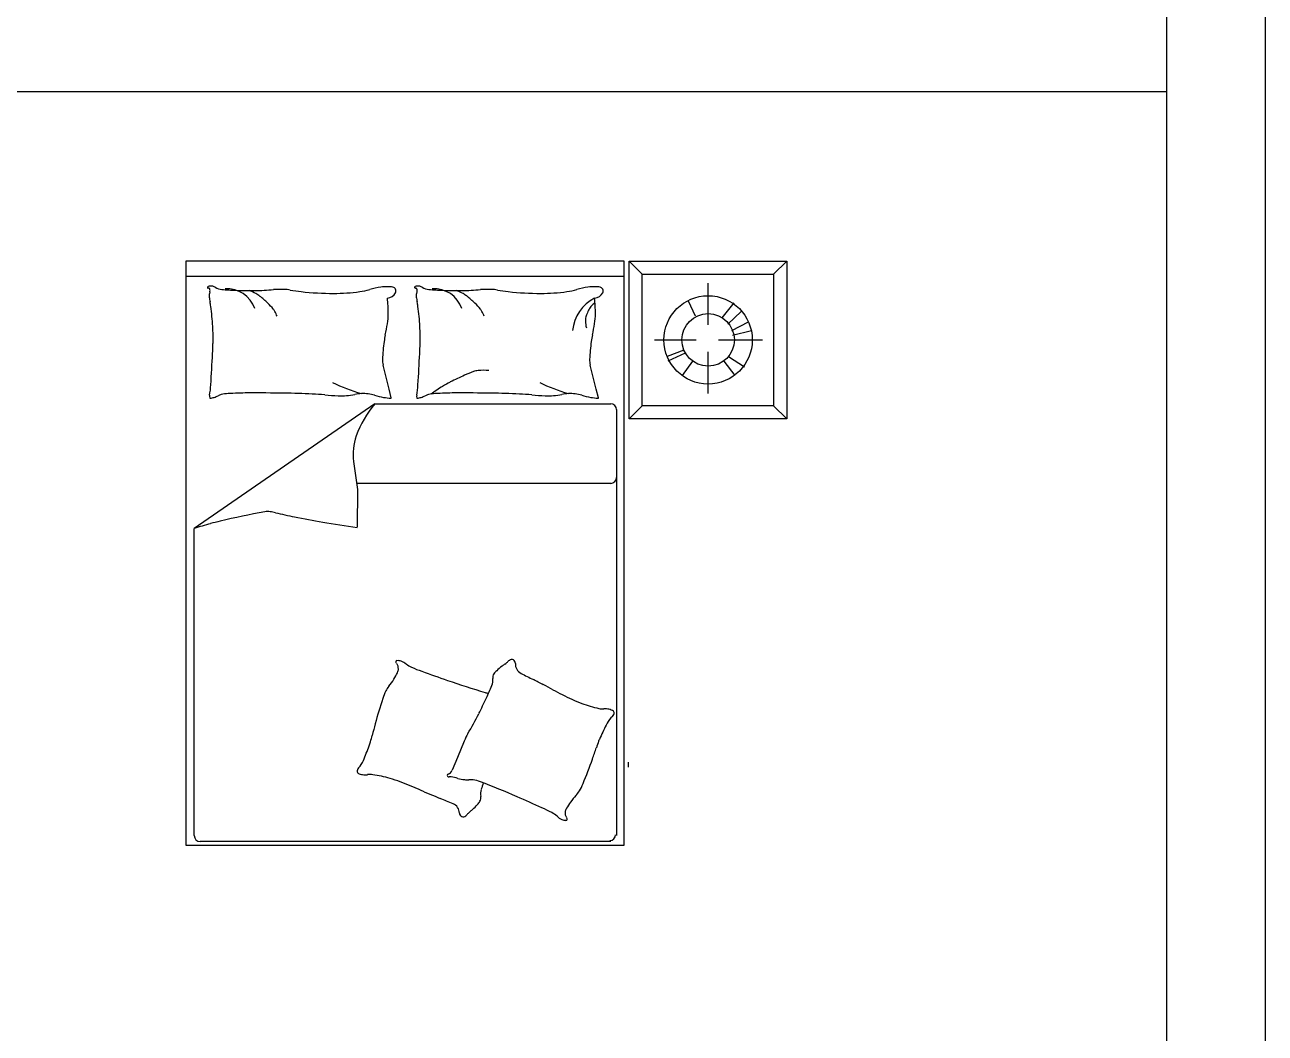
# Model space of a CAD drawing. Header units: inches. Extents: x 10.6 to 53.1, y 14.5 to 39.3.
# Drawn here: x 27.366 to 31.613, y 19.996 to 23.451 of the extents above; entities that cross this region are included whole.
import ezdxf

# ---------------------------------------------------------------- set-up
doc = ezdxf.new("R2010")
doc.units = ezdxf.units.IN
doc.header["$MEASUREMENT"] = 0
for name, color, linetype in [('02', 2, 'Continuous'), ('1', 1, 'Continuous'), ('kadrbm', 4, 'Continuous')]:
    doc.layers.add(name, color=color, linetype=linetype)

# ---------------------------------------------------------------- blocks, each defined once
blk = doc.blocks.new('kadrbm')
at = {"layer": 'kadrbm', "color": 4}
blk.add_lwpolyline([(0, 0), (0, 24.7972), (21, 24.7972), (21, 0), (0, 0)], close=True, dxfattribs=at)
blk.add_lwpolyline([(20.6631, 0.3257), (20.6631, 24.4603), (0.3369, 24.4603), (0.3369, 0.3257), (20.6631, 0.3257)], dxfattribs=at)

msp = doc.modelspace()

# ---------------------------------------------------------------- linework, layer by layer
at = {"layer": '02'}
for p, q in [((29.4176, 22.641), (27.9176, 22.641)), ((27.9176, 22.641), (27.9176, 20.641)), ((29.4176, 20.641), (29.4176, 22.641)), ((29.4348, 22.641), (29.9748, 22.641)), ((29.4798, 22.596), (29.4348, 22.641)), ((29.4348, 22.101), (29.4348, 22.641)), ((29.9298, 22.596), (29.9748, 22.641)), ((29.9748, 22.641), (29.9748, 22.101)), ((29.4798, 22.596), (29.9298, 22.596)), ((29.4798, 22.146), (29.4798, 22.596)), ((29.9298, 22.596), (29.9298, 22.146)), ((29.4176, 22.5886), (27.9176, 22.5886)), ((29.7055, 22.4226), (29.7055, 22.5657)), ((29.6623, 22.4523), (29.638, 22.5036)), ((29.7541, 22.4469), (29.7946, 22.4982)), ((29.773, 22.4253), (29.8189, 22.4685)), ((29.7865, 22.4037), (29.8432, 22.4334)), ((29.7892, 22.3875), (29.854, 22.4037)), ((29.5219, 22.3713), (29.665, 22.3713)), ((29.7406, 22.3713), (29.8918, 22.3713)), ((29.6218, 22.3362), (29.5651, 22.3146)), ((29.6272, 22.3254), (29.5678, 22.2984)), ((29.6515, 22.2984), (29.6164, 22.2498)), ((29.7055, 22.1877), (29.7055, 22.3308)), ((29.7595, 22.2984), (29.7973, 22.2498)), ((29.7757, 22.3146), (29.8297, 22.2795)), ((28.613, 22.2027), (28.5923, 22.2853)), ((29.3222, 22.2027), (29.3016, 22.2853)), ((28.6205, 22.1727), (28.613, 22.2027)), ((29.3297, 22.1727), (29.3222, 22.2027)), ((28.5641, 22.1525), (27.946, 21.7251)), ((28.5641, 22.1525), (29.3718, 22.1525)), ((29.3918, 22.1325), (29.3918, 20.6732)), ((29.4798, 22.146), (29.4348, 22.101)), ((29.9298, 22.146), (29.4798, 22.146)), ((29.9298, 22.146), (29.9748, 22.101)), ((29.9748, 22.101), (29.4348, 22.101)), ((28.4916, 21.9548), (28.5052, 21.8594)), ((29.3718, 21.8799), (28.5023, 21.8799)), ((28.5052, 21.8594), (28.5035, 21.7293)), ((27.946, 20.6732), (27.946, 21.7251)), ((28.8703, 20.9968), (28.8473, 20.9405)), ((28.8473, 20.9405), (28.8295, 20.897)), ((29.4329, 20.9078), (29.4329, 20.9245)), ((27.9176, 20.641), (29.4176, 20.641)), ((29.3718, 20.6532), (27.966, 20.6532))]:
    msp.add_line(p, q, dxfattribs=at)
for radius in [0.1513, 0.0899]:
    msp.add_circle((29.7055, 22.3713), radius, dxfattribs=at)
for centre, radius, start, end in [((27.9946, 22.5506), 0.00342, 111.7883, 160.436), ((28.0027, 22.5305), 0.0251, 94.3025, 111.7883), ((28.003, 22.5267), 0.0289, 59.3487, 94.3025), ((28.6085, 22.3924), 0.1611, 90, 98.4372), ((28.6085, 22.4631), 0.0904, 78.7276, 90), ((28.7039, 22.5506), 0.00342, 111.7883, 160.436), ((28.7119, 22.5305), 0.0251, 94.3025, 111.7883), ((28.7122, 22.5267), 0.0289, 59.3487, 94.3025), ((29.3177, 22.3924), 0.1611, 90, 98.4372), ((29.3177, 22.4631), 0.0904, 78.7276, 90), ((27.9936, 22.551), 0.00232, 160.436, 281.8931), ((27.995, 22.5445), 0.00428, 21.9904, 101.8931), ((28.0295, 22.5226), 0.0328, 158.579, 188.1335), ((28.2406, 22.5528), 0.246, 188.1335, 192.1095), ((27.9845, 22.5403), 0.0156, 338.579, 21.9904), ((28.0452, 22.5979), 0.0539, 239.3487, 264.7408), ((28.1155, 23.3616), 0.8208, 264.7408, 268.0921), ((28.0588, 22.4472), 0.0992, 18.4397, 94.2159), ((28.1379, 24.0347), 1.4943, 268.0921, 270.5757), ((28.0502, 22.3217), 0.234, 62.7604, 69.1397), ((28.1441, 23.4136), 0.8732, 270.5757, 274.8018), ((28.1221, 22.4615), 0.0768, 51.6114, 62.7604), ((27.9266, 22.2147), 0.3916, 46.1885, 51.6114), ((28.2415, 22.2548), 0.2897, 87.4614, 94.8018), ((28.2476, 22.392), 0.1524, 79.8101, 87.4614), ((28.3682, 23.0629), 0.5293, 259.8101, 263.9133), ((28.4233, 23.5797), 1.049, 263.9133, 270), ((28.4233, 23.2134), 0.6827, 270, 277.5469), ((28.4811, 22.7768), 0.2422, 277.5469, 285.744), ((28.6295, 22.2503), 0.3048, 98.4372, 105.744), ((28.6047, 22.5483), 0.0342, 274.4002, 333.4195), ((28.1186, 22.4611), 0.4918, 0, 6.2324), ((28.6236, 22.5389), 0.0131, 333.4195, 78.7276), ((28.7028, 22.551), 0.00232, 160.436, 281.8931), ((28.7042, 22.5445), 0.00428, 21.9904, 101.8931), ((28.7388, 22.5226), 0.0328, 158.579, 188.1335), ((28.9499, 22.5528), 0.246, 188.1335, 192.1095), ((28.6937, 22.5403), 0.0156, 338.579, 21.9904), ((28.7544, 22.5979), 0.0539, 239.3487, 264.7408), ((28.8247, 23.3616), 0.8208, 264.7408, 268.0921), ((28.768, 22.4472), 0.0992, 18.4397, 94.2159), ((28.8471, 24.0347), 1.4943, 268.0921, 270.5757), ((28.7594, 22.3217), 0.234, 62.7604, 69.1397), ((28.8534, 23.4136), 0.8732, 270.5757, 274.8018), ((28.8314, 22.4615), 0.0768, 51.6114, 62.7604), ((28.6358, 22.2147), 0.3916, 46.1885, 51.6114), ((28.9507, 22.2548), 0.2897, 87.4614, 94.8018), ((28.9568, 22.392), 0.1524, 79.8101, 87.4614), ((29.0774, 23.0629), 0.5293, 259.8101, 263.9133), ((29.1325, 23.5797), 1.049, 263.9133, 270), ((29.1325, 23.2134), 0.6827, 270, 277.5469), ((29.1904, 22.7768), 0.2422, 277.5469, 285.744), ((29.3808, 22.3898), 0.1399, 117.2036, 174.3689), ((29.3388, 22.2503), 0.3048, 98.4372, 105.744), ((29.314, 22.5483), 0.0342, 274.4002, 333.4195), ((28.8278, 22.4611), 0.4918, 0, 6.2324), ((29.3328, 22.5389), 0.0131, 333.4195, 78.7276), ((27.8061, 22.4596), 0.1983, 7.6809, 12.1095), ((27.0978, 22.364), 0.9131, 3.3687, 7.6809), ((28.0418, 22.3349), 0.2252, 39.0349, 46.1885), ((28.1785, 22.4456), 0.0493, 28.3168, 39.0349), ((28.0456, 22.3741), 0.2002, 23.0028, 28.3168), ((28.5154, 22.4596), 0.1983, 7.6809, 12.1095), ((27.8071, 22.364), 0.9131, 3.3687, 7.6809), ((28.7511, 22.3349), 0.2252, 39.0349, 46.1885), ((28.8877, 22.4456), 0.0493, 28.3168, 39.0349), ((28.7549, 22.3741), 0.2002, 23.0028, 28.3168), ((29.4325, 22.4082), 0.1511, 154.6449, 158.1851), ((29.3435, 22.4504), 0.0526, 138.5571, 154.6449), ((29.3714, 22.4257), 0.0899, 126.2641, 138.5571), ((27.738, 22.5752), 0.882, 347.8016, 350.3156), ((28.4064, 22.4611), 0.204, 350.3156, 0), ((29.3416, 22.4361), 0.0562, 161.2201, 180), ((29.377, 22.4361), 0.0915, 180, 194.6851), ((29.483, 22.388), 0.2056, 158.1851, 161.2201), ((28.4473, 22.5752), 0.882, 347.8016, 350.3156), ((29.1157, 22.4611), 0.204, 350.3156, 0), ((27.3318, 22.3778), 0.6787, 358.3669, 3.3687), ((28.9101, 22.3218), 0.3171, 167.8016, 171.9949), ((28.041, 22.3778), 0.6787, 358.3669, 3.3687), ((29.6194, 22.3218), 0.3171, 167.8016, 171.9949), ((26.6455, 22.3974), 1.3652, 356.945, 358.3669), ((29.2485, 22.2742), 0.6588, 171.9949, 177.3351), ((27.3548, 22.3974), 1.3652, 356.945, 358.3669), ((29.9577, 22.2742), 0.6588, 171.9949, 177.3351), ((14.3926, 23.0513), 13.6356, 356.49514, 356.94504), ((28.658, 22.3017), 0.0677, 177.3351, 194.0452), ((15.1019, 23.0513), 13.6356, 356.49514, 356.94504), ((29.3673, 22.3017), 0.0677, 177.3351, 194.0452), ((29.0805, 21.7887), 0.5066, 110.6743, 114.3265), ((28.9221, 22.2085), 0.058, 94.0828, 110.6743), ((28.9373, 21.995), 0.2721, 86.4448, 94.0828), ((27.6821, 22.2373), 0.3212, 350.0016, 356.4951), ((28.7354, 22.893), 0.7387, 244.6889, 252.8018), ((28.3914, 22.2373), 0.3212, 350.0016, 356.4951), ((28.9622, 21.9473), 0.3126, 116.4985, 122.135), ((29.4618, 20.9453), 1.4323, 114.3265, 116.4985), ((29.4446, 22.893), 0.7387, 244.6889, 252.8018), ((28.0175, 22.1782), 0.0193, 170.0016, 196.6978), ((28.0002, 22.1731), 0.00132, 196.6978, 277.1204), ((27.9895, 22.2585), 0.0875, 277.1204, 286.2212), ((27.9925, 22.2482), 0.0767, 286.2212, 297.2841), ((28.0485, 22.1398), 0.0453, 102.869, 117.2841), ((28.0709, 22.0417), 0.1459, 93.574, 102.869), ((28.1343, 21.0256), 1.164, 90.2865, 93.574), ((28.1571, 16.4711), 5.7185, 89.0296, 90.2865), ((28.197, 18.8271), 3.3622, 87.3904, 89.0296), ((28.2947, 20.9706), 1.2165, 85.3824, 87.3904), ((28.5057, 23.5833), 1.4048, 265.3824, 267.2509), ((28.4494, 22.41), 0.2301, 267.2509, 281.5586), ((28.5247, 22.0416), 0.1459, 83.5659, 101.5586), ((28.5277, 22.0676), 0.1197, 72.6136, 83.5659), ((28.6321, 22.4011), 0.2297, 252.6136, 260.5159), ((28.6388, 22.4416), 0.2708, 260.5159, 265.9171), ((28.6196, 22.1724), 0.000917, 265.9171, 14.0449), ((28.7267, 22.1782), 0.0193, 170.0016, 196.6978), ((28.7094, 22.1731), 0.00132, 196.6978, 277.1204), ((28.6988, 22.2585), 0.0875, 277.1204, 286.2212), ((28.7018, 22.2482), 0.0767, 286.2212, 297.2841), ((28.7577, 22.1398), 0.0453, 102.869, 117.2841), ((28.7801, 22.0417), 0.1459, 93.574, 102.869), ((29.1835, 21.595), 0.7286, 122.135, 125.8263), ((28.8436, 21.0256), 1.164, 90.2865, 93.574), ((28.8663, 16.4711), 5.7185, 89.0296, 90.2865), ((28.9063, 18.8271), 3.3622, 87.3904, 89.0296), ((29.0039, 20.9706), 1.2165, 85.3824, 87.3904), ((29.215, 23.5833), 1.4048, 265.3824, 267.2509), ((29.1586, 22.41), 0.2301, 267.2509, 281.5586), ((29.234, 22.0416), 0.1459, 83.5659, 101.5586), ((29.2369, 22.0676), 0.1197, 72.6136, 83.5659), ((29.3413, 22.4011), 0.2297, 252.6136, 260.5159), ((29.3481, 22.4416), 0.2708, 260.5159, 265.9171), ((29.3289, 22.1724), 0.000917, 265.9171, 14.0449), ((28.8529, 21.9132), 0.3751, 140.3555, 159.8512), ((29.3718, 22.1325), 0.02, 0, 90), ((28.6699, 21.9803), 0.1801, 159.8512, 188.1356), ((29.3718, 21.8999), 0.02, 270, 0), ((28.1817, 21.1097), 0.6574, 102.9255, 105.9352), ((28.9438, 17.7888), 4.0646, 100.7276, 102.9255), ((28.1981, 21.7252), 0.0581, 82.2696, 100.7276), ((28.1798, 21.5904), 0.1942, 76.8096, 82.2696), ((28.7982, 24.2289), 2.5158, 256.8096, 258.3259), ((28.8128, 24.2996), 2.588, 258.3259, 260.505), ((29.0094, 25.4753), 3.7801, 260.505, 262.308), ((28.5051, 19.9772), 1.8351, 105.9352, 107.7364), ((28.6403, 21.2682), 0.00443, 93.9484, 233.4803), ((28.63, 21.2513), 0.0142, 10.4074, 53.4208), ((28.6424, 21.2374), 0.0352, 69.6548, 93.9484), ((28.6065, 21.2489), 0.0393, 333.1821, 345.4291), ((28.568, 21.2399), 0.0771, 2.7286, 10.4074), ((28.6298, 21.2429), 0.0153, 345.4291, 2.7286), ((28.6338, 21.2141), 0.0601, 51.4146, 69.6548), ((28.7207, 21.323), 0.0792, 231.4146, 247.2931), ((29.0132, 22.0221), 0.8371, 247.2931, 249.8713), ((30.4783, 26.0193), 5.0942, 249.8713, 250.9164), ((29.0349, 21.1821), 0.0774, 133.5224, 144.1064), ((29.1314, 21.0804), 0.2176, 127.2151, 133.5224), ((29.3992, 20.7277), 0.6605, 126.2163, 127.2151), ((28.783, 21.5692), 0.3825, 306.2163, 307.5287), ((28.9885, 21.3017), 0.0452, 307.5287, 314.1274), ((29.0685, 21.2192), 0.0697, 128.8136, 134.1274), ((29.0328, 21.2636), 0.0127, 356.7545, 128.8136), ((29.0813, 21.2609), 0.0359, 176.7545, 242.7098), ((28.4631, 21.3088), 0.194, 320.2995, 329.0944), ((28.3275, 21.39), 0.352, 329.0944, 333.1821), ((29.841, 24.1772), 3.145, 250.9164, 253.3915), ((28.9227, 21.2046), 0.0458, 337.5838, 8.0492), ((28.9904, 21.2142), 0.0226, 144.1064, 188.0492), ((30.4849, 23.9814), 3.0972, 242.7098, 243.5853), ((28.2101, 19.4019), 2.0162, 62.5001, 63.5853), ((28.7784, 21.0824), 0.1965, 153.9265, 162.1604), ((28.6746, 21.1332), 0.081, 140.2995, 153.9265), ((28.9753, 21.2751), 0.1166, 253.3915, 259.2634), ((28.0356, 21.5706), 1.0054, 334.9471, 337.5838), ((26.3236, 15.7779), 6.1019, 62.15178, 62.50014), ((31.9012, 26.3353), 5.8383, 242.15178, 242.50792), ((29.494, 21.7094), 0.6236, 242.5079, 249.2514), ((30.498, 20.529), 2.003, 162.1604, 164.7375), ((27.4183, 21.8591), 1.6868, 332.9116, 334.9471), ((29.4254, 21.5283), 0.43, 249.2514, 257.3748), ((29.3452, 21.1702), 0.063, 257.3748, 273.3881), ((27.5265, 21.8037), 1.5652, 330.064, 332.9116), ((29.3524, 21.0476), 0.0599, 76.9598, 93.3881), ((29.4271, 21.0244), 0.0755, 130.5086, 153.6668), ((29.3545, 21.0563), 0.0509, 58.3083, 76.9598), ((29.3672, 21.0945), 0.0168, 310.5086, 0.9614), ((29.3781, 21.0947), 0.0058, 0.9614, 58.3083), ((30.1557, 20.6224), 1.6481, 164.7375, 166.159), ((31.7451, 19.8771), 2.6619, 153.6668, 154.8268), ((26.056, 21.925), 2.6619, 338.0627, 339.2227), ((28.3767, 21.0445), 0.1798, 339.2227, 343.6878), ((28.0258, 21.1472), 0.5454, 343.6878, 346.159), ((29.0687, 20.9157), 0.2143, 150.064, 157.7645), ((29.8408, 20.8036), 0.5454, 159.2919, 161.7631), ((29.4987, 20.9329), 0.1798, 154.8268, 159.2919), ((27.7574, 21.49), 1.6481, 340.3416, 341.7631), ((28.5203, 20.8934), 0.0168, 134.9045, 185.3572), ((28.4551, 20.9587), 0.0755, 314.9045, 338.0627), ((28.8082, 20.9057), 0.0231, 287.1867, 337.7645), ((27.4232, 21.6094), 2.003, 337.7645, 340.3416), ((28.5094, 20.8923), 0.0058, 185.3572, 242.7041), ((28.53, 20.9324), 0.0509, 242.7041, 261.3557), ((28.5314, 20.9413), 0.0599, 261.3557, 277.784), ((28.548, 20.8196), 0.063, 81.7707, 97.784), ((28.4955, 20.4564), 0.43, 73.6473, 81.7707), ((28.441, 20.2705), 0.6236, 66.9038, 73.6473), ((28.8164, 20.8793), 0.00467, 107.1867, 250.6201), ((28.8179, 20.8835), 0.0092, 250.6201, 274.2593), ((28.8211, 20.8405), 0.034, 82.0178, 94.2593), ((28.7987, 20.6805), 0.1955, 75.1193, 82.0178), ((28.8949, 21.0428), 0.1794, 255.1193, 262.3216), ((28.8805, 20.9356), 0.0712, 262.3216, 274.5118), ((28.8913, 20.7985), 0.0663, 81.8784, 94.5118), ((28.8842, 20.7488), 0.1166, 68.9957, 81.8784), ((27.7987, 17.9216), 3.145, 66.5205, 68.9957), ((29.8844, 20.5208), 1.0054, 160.6552, 161.9797), ((26.3954, 15.4738), 5.8383, 66.54767, 66.9038), ((31.1474, 26.4276), 6.1019, 246.54767, 246.89602), ((29.5442, 22.6697), 2.0162, 246.896, 247.9812), ((28.9719, 20.8176), 0.0458, 161.9797, 192.4451), ((29.3924, 20.6759), 0.194, 135.9036, 144.6985), ((29.1949, 20.8672), 0.081, 315.9036, 329.5306), ((29.0953, 20.9258), 0.1965, 329.5306, 337.7645), ((27.6271, 17.9292), 3.0972, 67.1056, 67.9812), ((28.8181, 20.7494), 0.0359, 1.1504, 67.1056), ((28.7543, 20.9255), 0.2176, 311.611, 317.9183), ((28.8583, 20.8315), 0.0774, 317.9183, 328.5023), ((28.9051, 20.8029), 0.0226, 328.5023, 12.4451), ((27.0221, 16.1337), 5.0942, 65.4754, 66.5205), ((28.7891, 20.0068), 0.8371, 62.8972, 65.4754), ((29.5214, 20.5846), 0.352, 144.6985, 148.7862), ((28.8667, 20.7504), 0.0127, 181.1504, 313.2095), ((28.8277, 20.7919), 0.0697, 313.2095, 318.5233), ((28.9138, 20.7158), 0.0452, 131.9246, 138.5233), ((29.1391, 20.4648), 0.3825, 130.6122, 131.9246), ((28.4602, 21.2566), 0.6605, 310.6122, 311.611), ((29.1344, 20.6815), 0.0792, 47.0187, 62.8972), ((29.2294, 20.7834), 0.0601, 227.0187, 245.2589), ((29.219, 20.7608), 0.0352, 245.2589, 269.5525), ((29.2312, 20.7544), 0.0153, 161.0332, 178.3327), ((29.293, 20.7526), 0.0771, 178.3327, 186.0115), ((29.2304, 20.746), 0.0142, 186.0115, 229.0249), ((29.254, 20.7466), 0.0393, 148.7862, 161.0332), ((29.2188, 20.73), 0.00443, 269.5525, 49.0919), ((27.966, 20.6732), 0.02, 180, 270), ((29.3687, 20.6763), 0.02, 270, 0)]:
    msp.add_arc(centre, radius, start, end, dxfattribs=at)
at = {"layer": '1'}
msp.add_line((10.9498, 23.2217), (31.276, 23.2217), dxfattribs=at)

# ---------------------------------------------------------------- block references
at = {"layer": 'kadrbm'}
msp.add_blockref('kadrbm', (10.6129, 14.5063), dxfattribs=at)

doc.saveas('drawing.dxf')
